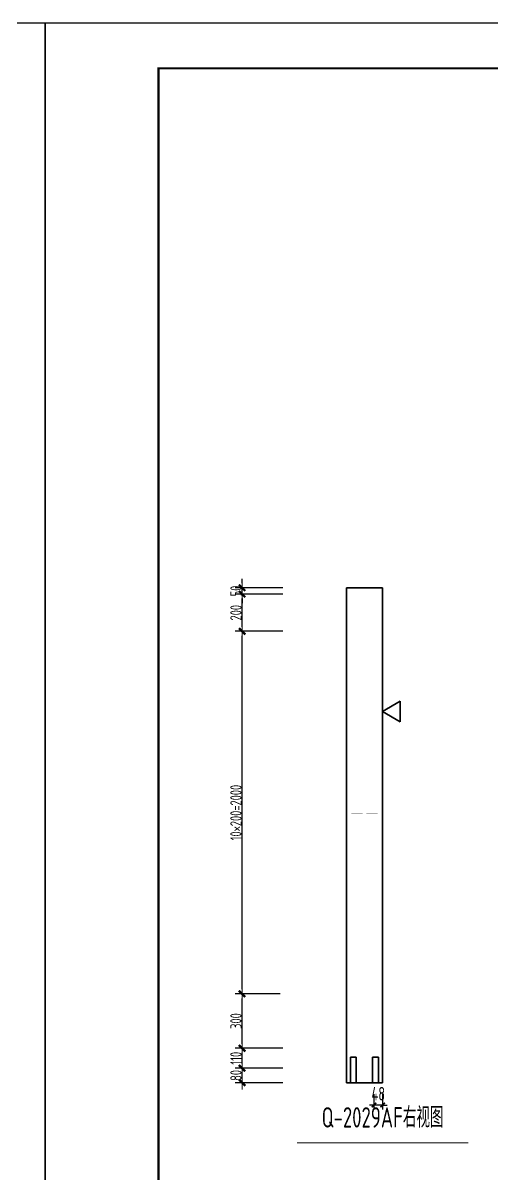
# Model space of a CAD drawing. Extents: x -85320 to 1679916, y -1321939 to 627.
# Drawn here: x 1082452 to 1092796, y -1170247 to -1144872 of the extents above; entities that cross this region are included whole.
import ezdxf
from ezdxf.enums import TextEntityAlignment as Align

# ---------------------------------------------------------------- set-up
doc = ezdxf.new("R2010")
doc.units = 0
doc.header["$LTSCALE"] = 1000
for name, color, linetype in [('BORDER', 7, 'Continuous'), ('手孔标注', 3, 'Continuous'), ('打印线框', 7, 'Continuous'), ('拉模', 7, 'Continuous'), ('砼墙', 3, 'Continuous')]:
    doc.layers.add(name, color=color, linetype=linetype)
for name, color, linetype, lineweight in [('预制墙图名', 7, 'Continuous', 18), ('预制墙墙身水平筋', 130, 'Continuous', 18), ('预制墙墙身纵向受力筋', 1, 'Continuous', 18), ('预制墙详图标注', 3, 'Continuous', 18), ('预制墙详图轮廓', 3, 'Continuous', 35)]:
    doc.layers.add(name, color=color, linetype=linetype, lineweight=lineweight)
doc.styles.add('TSSD_Dimension', font='tssdeng.shx', dxfattribs={"width": 0.7, "bigfont": 'hztxt.shx'})
doc.styles.add('样式 1', font='yjkeng.shx', dxfattribs={"width": 0.7, "bigfont": 'yjkchn.shx'})
doc.styles.add('样式 2', font='yjkeng.shx', dxfattribs={"width": 0.7, "bigfont": 'yjkchn.shx'})
doc.dimstyles.new('标注', dxfattribs={"dimtxt": 300, "dimasz": 100, "dimexe": 100, "dimexo": 250, "dimgap": 100, "dimtad": 1, "dimdec": 0, "dimlfac": 0.25, "dimzin": 0, "dimdsep": 46, "dimtxsty": 'TSSD_Dimension', "dimblk": 'ARCHTICK', "dimcen": 0, "dimdle": 100, "dimclrt": 7, "dimadec": 0, "dimazin": 0, "dimtfac": 1, "dimtdec": 0, "dimtix": 1, "dimtmove": 2, "dimatfit": 3, "dimfxl": 1, "dimtolj": 1, "dimtzin": 0, "dimarcsym": 0})
doc.dimstyles.new('盈建科结构', dxfattribs={"dimscale": 100, "dimtxt": 2.5, "dimasz": 1, "dimexe": 1.5, "dimexo": 0.625, "dimgap": 0.1, "dimtad": 1, "dimdec": 0, "dimrnd": 1, "dimzin": 0, "dimdsep": 46, "dimtxsty": '样式 1', "dimblk": '_yjkbk', "dimblk1": 'ARCHTICK', "dimblk2": 'ARCHTICK', "dimcen": 0.09, "dimadec": 0, "dimazin": 0, "dimtfac": 1, "dimtdec": 4, "dimtix": 1, "dimtmove": 2, "dimatfit": 3, "dimfxl": 1, "dimtolj": 1, "dimtzin": 0, "dimarcsym": 0})

# ---------------------------------------------------------------- blocks, each defined once
blk = doc.blocks.new('_yjkbk')
blk.add_line((-1, 0), (1.5, 0))
blk.add_lwpolyline([(-0.7, -0.7, 0.5, 0.5, 0), (0.7, 0.7, 0.5, 0.5, 0)], format="xyseb")
blk = doc.blocks.new('*D4509')
at = {"layer": 'Defpoints', "color": 0, "transparency": 16777216}
for p in [(1087284, -1167934), (1088184, -1167934), (1088184, -1168254)]:
    blk.add_point(p, dxfattribs=at)
at = {"layer": '预制墙详图标注', "color": 0, "lineweight": -2, "transparency": 16777216}
for p, q in [((1088184, -1167934), (1087134, -1167934)), ((1088184, -1168254), (1087134, -1168254)), ((1087284, -1168154), (1087284, -1168034))]:
    blk.add_line(p, q, dxfattribs=at)
at = {"layer": '预制墙详图标注', "color": 0, "lineweight": -2, "transparency": 16777216, "xscale": 100, "yscale": 100, "zscale": 100}
for p, rotation in [((1087284, -1167934), 90), ((1087284, -1168254), 270)]:
    blk.add_blockref('_yjkbk', p, dxfattribs=dict(at, rotation=rotation))
at = {"layer": '预制墙详图标注', "color": 0, "transparency": 16777216, "insert": (1087274, -1168094), "char_height": 250, "attachment_point": 8, "rotation": 90, "style": '样式 1'}
blk.add_mtext('\\A1;80', dxfattribs=at)
blk = doc.blocks.new('_ArchTick')
at = {"color": 0, "linetype": 'ByBlock', "const_width": 0.4}
blk.add_lwpolyline([(-0.5, -0.5), (0.5, 0.5)], dxfattribs=at)
blk = doc.blocks.new('*D4510')
at = {"layer": 'Defpoints', "color": 0, "transparency": 16777216}
for p in [(1087284, -1167494), (1088184, -1167494), (1088184, -1167934)]:
    blk.add_point(p, dxfattribs=at)
at = {"layer": '预制墙详图标注', "color": 0, "lineweight": -2, "transparency": 16777216}
for p, q in [((1088184, -1167494), (1087134, -1167494)), ((1087284, -1167834), (1087284, -1167594)), ((1088184, -1167934), (1087134, -1167934))]:
    blk.add_line(p, q, dxfattribs=at)
at = {"layer": '预制墙详图标注', "color": 0, "lineweight": -2, "transparency": 16777216, "xscale": 100, "yscale": 100, "zscale": 100}
for p, rotation in [((1087284, -1167494), 90), ((1087284, -1167934), 270)]:
    blk.add_blockref('_yjkbk', p, dxfattribs=dict(at, rotation=rotation))
at = {"layer": '预制墙详图标注', "color": 0, "transparency": 16777216, "insert": (1087274, -1167714), "char_height": 250, "attachment_point": 8, "rotation": 90, "style": '样式 1'}
blk.add_mtext('\\A1;110', dxfattribs=at)
blk = doc.blocks.new('*D4511')
at = {"layer": 'Defpoints', "color": 0, "transparency": 16777216}
for p in [(1087284, -1166294), (1088184, -1166294), (1088184, -1167494)]:
    blk.add_point(p, dxfattribs=at)
at = {"layer": '预制墙详图标注', "color": 0, "lineweight": -2, "transparency": 16777216}
for p, q in [((1088121, -1166294), (1087134, -1166294)), ((1087284, -1167394), (1087284, -1166394)), ((1088121, -1167494), (1087134, -1167494))]:
    blk.add_line(p, q, dxfattribs=at)
at = {"layer": '预制墙详图标注', "color": 0, "lineweight": -2, "transparency": 16777216, "xscale": 100, "yscale": 100, "zscale": 100}
for p, rotation in [((1087284, -1166294), 90), ((1087284, -1167494), 270)]:
    blk.add_blockref('_yjkbk', p, dxfattribs=dict(at, rotation=rotation))
at = {"layer": '预制墙详图标注', "color": 0, "transparency": 16777216, "insert": (1087274, -1166894), "char_height": 250, "attachment_point": 8, "rotation": 90, "style": '样式 1'}
blk.add_mtext('\\A1;300', dxfattribs=at)
blk = doc.blocks.new('*D4419')
at = {"layer": 'Defpoints', "color": 0, "transparency": 16777216}
for p in [(1090192, -1168254), (1090384, -1168254), (1090192, -1168747)]:
    blk.add_point(p, dxfattribs=at)
at = {"layer": '手孔标注', "color": 0, "lineweight": -2, "transparency": 16777216}
for p, q in [((1090192, -1168504), (1090192, -1168847)), ((1090384, -1168504), (1090384, -1168847)), ((1090192, -1168747), (1090092, -1168747)), ((1090384, -1168747), (1090192, -1168747)), ((1090384, -1168747), (1090484, -1168747))]:
    blk.add_line(p, q, dxfattribs=at)
at = {"layer": '手孔标注', "color": 0, "lineweight": -2, "transparency": 16777216, "xscale": 100, "yscale": 100, "zscale": 100}
blk.add_blockref('_ArchTick', (1090192, -1168747), dxfattribs=at)
at = {"layer": '手孔标注', "color": 0, "lineweight": -2, "transparency": 16777216, "xscale": 100, "yscale": 100, "zscale": 100, "rotation": 180}
blk.add_blockref('_ArchTick', (1090384, -1168747), dxfattribs=at)
at = {"layer": '手孔标注', "color": 7, "lineweight": 0, "transparency": 16777216, "insert": (1090288, -1168497), "char_height": 300, "attachment_point": 5, "style": 'TSSD_Dimension'}
blk.add_mtext('\\A1;48', dxfattribs=at)
blk = doc.blocks.new('*D4420')
at = {"layer": 'Defpoints', "color": 0, "transparency": 16777216}
for p in [(1087284, -1158294), (1088184, -1158294), (1088184, -1166294)]:
    blk.add_point(p, dxfattribs=at)
at = {"layer": '预制墙详图标注', "color": 0, "lineweight": -2, "transparency": 16777216}
for p, q in [((1088121, -1158294), (1087134, -1158294)), ((1087284, -1166194), (1087284, -1158394)), ((1088121, -1166294), (1087134, -1166294))]:
    blk.add_line(p, q, dxfattribs=at)
at = {"layer": '预制墙详图标注', "color": 0, "lineweight": -2, "transparency": 16777216, "xscale": 100, "yscale": 100, "zscale": 100}
for p, rotation in [((1087284, -1158294), 90), ((1087284, -1166294), 270)]:
    blk.add_blockref('_yjkbk', p, dxfattribs=dict(at, rotation=rotation))
at = {"layer": '预制墙详图标注', "color": 0, "transparency": 16777216, "insert": (1087274, -1162294), "char_height": 250, "attachment_point": 8, "rotation": 90, "style": '样式 1'}
blk.add_mtext('\\A1;10×200=2000', dxfattribs=at)
blk = doc.blocks.new('*D4421')
at = {"layer": 'Defpoints', "color": 0, "transparency": 16777216}
for p in [(1087284, -1157474), (1088184, -1157474), (1088184, -1158294)]:
    blk.add_point(p, dxfattribs=at)
at = {"layer": '预制墙详图标注', "color": 0, "lineweight": -2, "transparency": 16777216}
for p, q in [((1088184, -1157474), (1087134, -1157474)), ((1087284, -1158194), (1087284, -1157574)), ((1088184, -1158294), (1087134, -1158294))]:
    blk.add_line(p, q, dxfattribs=at)
at = {"layer": '预制墙详图标注', "color": 0, "lineweight": -2, "transparency": 16777216, "xscale": 100, "yscale": 100, "zscale": 100}
for p, rotation in [((1087284, -1157474), 90), ((1087284, -1158294), 270)]:
    blk.add_blockref('_yjkbk', p, dxfattribs=dict(at, rotation=rotation))
at = {"layer": '预制墙详图标注', "color": 0, "transparency": 16777216, "insert": (1087274, -1157884), "char_height": 250, "attachment_point": 8, "rotation": 90, "style": '样式 1'}
blk.add_mtext('\\A1;200', dxfattribs=at)
blk = doc.blocks.new('*D4422')
at = {"layer": 'Defpoints', "color": 0, "transparency": 16777216}
for p in [(1087284, -1157334), (1088184, -1157334), (1088184, -1157474)]:
    blk.add_point(p, dxfattribs=at)
at = {"layer": '预制墙详图标注', "color": 0, "lineweight": -2, "transparency": 16777216}
for p, q in [((1088184, -1157334), (1087134, -1157334)), ((1087284, -1157234), (1087284, -1157134)), ((1087284, -1157474), (1087284, -1157334)), ((1088184, -1157474), (1087134, -1157474)), ((1087284, -1157574), (1087284, -1157674))]:
    blk.add_line(p, q, dxfattribs=at)
at = {"layer": '预制墙详图标注', "color": 0, "lineweight": -2, "transparency": 16777216, "xscale": 100, "yscale": 100, "zscale": 100}
for p, rotation in [((1087284, -1157334), 270), ((1087284, -1157474), 90)]:
    blk.add_blockref('_yjkbk', p, dxfattribs=dict(at, rotation=rotation))
at = {"layer": '预制墙详图标注', "color": 0, "transparency": 16777216, "insert": (1087274, -1157404), "char_height": 250, "attachment_point": 8, "rotation": 90, "style": '样式 1'}
blk.add_mtext('\\A1;50', dxfattribs=at)
blk = doc.blocks.new('图框1')
at = {"layer": 'BORDER', "const_width": 50}
blk.add_lwpolyline([(1377779, -823089), (1377779, -783089), (1433679, -783089), (1433679, -823089)], close=True, dxfattribs=at)

msp = doc.modelspace()

# ---------------------------------------------------------------- linework, layer by layer
at = {"layer": '打印线框', "color": 1}
for points in [[(1023539.777, -1186871.679), (1023539.777, -1144871.679), (1082939.777, -1144871.679), (1082939.777, -1186871.679)], [(1082939.776, -1186871.679), (1082939.776, -1144871.679), (1142339.776, -1144871.679), (1142339.776, -1186871.679)]]:
    msp.add_lwpolyline(points, close=True, dxfattribs=at)
at = {"layer": '砼墙', "lineweight": 35}
for p, q in [((1089675.653, -1168254.356), (1089675.653, -1167694.356)), ((1089803.653, -1167694.356), (1089675.653, -1167694.356)), ((1089675.653, -1168254.356), (1089675.653, -1167694.356)), ((1089803.653, -1167694.356), (1089675.653, -1167694.356)), ((1089675.653, -1168254.356), (1089675.653, -1167694.356)), ((1089803.653, -1167694.356), (1089675.653, -1167694.356)), ((1089675.653, -1168254.356), (1089675.653, -1167694.356)), ((1089803.653, -1167694.356), (1089675.653, -1167694.356)), ((1089675.653, -1168254.356), (1089675.653, -1167694.356)), ((1089803.653, -1167694.356), (1089675.653, -1167694.356)), ((1089803.653, -1168254.356), (1089803.653, -1167694.356)), ((1089803.653, -1168254.356), (1089803.653, -1167694.356)), ((1089803.653, -1168254.356), (1089803.653, -1167694.356)), ((1089803.653, -1168254.356), (1089803.653, -1167694.356)), ((1089803.653, -1168254.356), (1089803.653, -1167694.356)), ((1090163.653, -1168254.356), (1090163.653, -1167694.356)), ((1090291.653, -1167694.356), (1090163.653, -1167694.356)), ((1090163.653, -1168254.356), (1090163.653, -1167694.356)), ((1090291.653, -1167694.356), (1090163.653, -1167694.356)), ((1090163.653, -1168254.356), (1090163.653, -1167694.356)), ((1090291.653, -1167694.356), (1090163.653, -1167694.356)), ((1090163.653, -1168254.356), (1090163.653, -1167694.356)), ((1090291.653, -1167694.356), (1090163.653, -1167694.356)), ((1090291.653, -1168254.356), (1090291.653, -1167694.356)), ((1090291.653, -1168254.356), (1090291.653, -1167694.356)), ((1090291.653, -1168254.356), (1090291.653, -1167694.356)), ((1090291.653, -1168254.356), (1090291.653, -1167694.356))]:
    msp.add_line(p, q, dxfattribs=at)
at = {"layer": '预制墙图名', "lineweight": 18}
msp.add_line((1092271.731, -1169583.356), (1088495.575, -1169583.356), dxfattribs=at)
at = {"layer": '预制墙墙身水平筋', "lineweight": 18, "const_width": 0.18}
for points in [[(1089945.37, -1157454.356), (1089695.653, -1157454.356), (1089695.653, -1157494.356), (1089945.37, -1157494.356), (1089945.37, -1157454.356), (1089695.653, -1157454.356), (1089695.653, -1157494.356), (1089945.37, -1157494.356)], [(1090021.936, -1157494.356), (1090271.653, -1157494.356), (1090271.653, -1157454.356), (1090021.936, -1157454.356), (1090021.936, -1157494.356), (1090271.653, -1157494.356), (1090271.653, -1157454.356), (1090021.936, -1157454.356)], [(1089945.37, -1158274.356), (1089695.653, -1158274.356), (1089695.653, -1158314.356), (1089945.37, -1158314.356), (1089945.37, -1158274.356), (1089695.653, -1158274.356), (1089695.653, -1158314.356), (1089945.37, -1158314.356)], [(1090021.936, -1158314.356), (1090271.653, -1158314.356), (1090271.653, -1158274.356), (1090021.936, -1158274.356), (1090021.936, -1158314.356), (1090271.653, -1158314.356), (1090271.653, -1158274.356), (1090021.936, -1158274.356)], [(1089945.37, -1159074.356), (1089695.653, -1159074.356), (1089695.653, -1159114.356), (1089945.37, -1159114.356), (1089945.37, -1159074.356), (1089695.653, -1159074.356), (1089695.653, -1159114.356), (1089945.37, -1159114.356)], [(1090021.936, -1159114.356), (1090271.653, -1159114.356), (1090271.653, -1159074.356), (1090021.936, -1159074.356), (1090021.936, -1159114.356), (1090271.653, -1159114.356), (1090271.653, -1159074.356), (1090021.936, -1159074.356)], [(1089945.37, -1159874.356), (1089695.653, -1159874.356), (1089695.653, -1159914.356), (1089945.37, -1159914.356), (1089945.37, -1159874.356), (1089695.653, -1159874.356), (1089695.653, -1159914.356), (1089945.37, -1159914.356)], [(1090021.936, -1159914.356), (1090271.653, -1159914.356), (1090271.653, -1159874.356), (1090021.936, -1159874.356), (1090021.936, -1159914.356), (1090271.653, -1159914.356), (1090271.653, -1159874.356), (1090021.936, -1159874.356)], [(1089945.37, -1160674.356), (1089695.653, -1160674.356), (1089695.653, -1160714.356), (1089945.37, -1160714.356), (1089945.37, -1160674.356), (1089695.653, -1160674.356), (1089695.653, -1160714.356), (1089945.37, -1160714.356)], [(1090021.936, -1160714.356), (1090271.653, -1160714.356), (1090271.653, -1160674.356), (1090021.936, -1160674.356), (1090021.936, -1160714.356), (1090271.653, -1160714.356), (1090271.653, -1160674.356), (1090021.936, -1160674.356)], [(1089945.37, -1161474.356), (1089695.653, -1161474.356), (1089695.653, -1161514.356), (1089945.37, -1161514.356), (1089945.37, -1161474.356), (1089695.653, -1161474.356), (1089695.653, -1161514.356), (1089945.37, -1161514.356)], [(1090021.936, -1161514.356), (1090271.653, -1161514.356), (1090271.653, -1161474.356), (1090021.936, -1161474.356), (1090021.936, -1161514.356), (1090271.653, -1161514.356), (1090271.653, -1161474.356), (1090021.936, -1161474.356)], [(1089945.37, -1162274.356), (1089695.653, -1162274.356), (1089695.653, -1162314.356), (1089945.37, -1162314.356), (1089945.37, -1162274.356), (1089695.653, -1162274.356), (1089695.653, -1162314.356), (1089945.37, -1162314.356)], [(1090021.936, -1162314.356), (1090271.653, -1162314.356), (1090271.653, -1162274.356), (1090021.936, -1162274.356), (1090021.936, -1162314.356), (1090271.653, -1162314.356), (1090271.653, -1162274.356), (1090021.936, -1162274.356)], [(1089945.37, -1163074.356), (1089695.653, -1163074.356), (1089695.653, -1163114.356), (1089945.37, -1163114.356), (1089945.37, -1163074.356), (1089695.653, -1163074.356), (1089695.653, -1163114.356), (1089945.37, -1163114.356)], [(1090021.936, -1163114.356), (1090271.653, -1163114.356), (1090271.653, -1163074.356), (1090021.936, -1163074.356), (1090021.936, -1163114.356), (1090271.653, -1163114.356), (1090271.653, -1163074.356), (1090021.936, -1163074.356)], [(1089945.37, -1163874.356), (1089695.653, -1163874.356), (1089695.653, -1163914.356), (1089945.37, -1163914.356), (1089945.37, -1163874.356), (1089695.653, -1163874.356), (1089695.653, -1163914.356), (1089945.37, -1163914.356)], [(1090021.936, -1163914.356), (1090271.653, -1163914.356), (1090271.653, -1163874.356), (1090021.936, -1163874.356), (1090021.936, -1163914.356), (1090271.653, -1163914.356), (1090271.653, -1163874.356), (1090021.936, -1163874.356)], [(1089945.37, -1164674.356), (1089695.653, -1164674.356), (1089695.653, -1164714.356), (1089945.37, -1164714.356), (1089945.37, -1164674.356), (1089695.653, -1164674.356), (1089695.653, -1164714.356), (1089945.37, -1164714.356)], [(1090021.936, -1164714.356), (1090271.653, -1164714.356), (1090271.653, -1164674.356), (1090021.936, -1164674.356), (1090021.936, -1164714.356), (1090271.653, -1164714.356), (1090271.653, -1164674.356), (1090021.936, -1164674.356)], [(1089945.37, -1165474.356), (1089695.653, -1165474.356), (1089695.653, -1165514.356), (1089945.37, -1165514.356), (1089945.37, -1165474.356), (1089695.653, -1165474.356), (1089695.653, -1165514.356), (1089945.37, -1165514.356)], [(1090021.936, -1165514.356), (1090271.653, -1165514.356), (1090271.653, -1165474.356), (1090021.936, -1165474.356), (1090021.936, -1165514.356), (1090271.653, -1165514.356), (1090271.653, -1165474.356), (1090021.936, -1165474.356)], [(1089945.37, -1166274.356), (1089695.653, -1166274.356), (1089695.653, -1166314.356), (1089945.37, -1166314.356), (1089945.37, -1166274.356), (1089695.653, -1166274.356), (1089695.653, -1166314.356), (1089945.37, -1166314.356)], [(1090021.936, -1166314.356), (1090271.653, -1166314.356), (1090271.653, -1166274.356), (1090021.936, -1166274.356), (1090021.936, -1166314.356), (1090271.653, -1166314.356), (1090271.653, -1166274.356), (1090021.936, -1166274.356)], [(1089945.37, -1166674.356), (1089695.653, -1166674.356), (1089695.653, -1166714.356), (1089945.37, -1166714.356), (1089945.37, -1166674.356), (1089695.653, -1166674.356), (1089695.653, -1166714.356), (1089945.37, -1166714.356)], [(1090021.936, -1166714.356), (1090271.653, -1166714.356), (1090271.653, -1166674.356), (1090021.936, -1166674.356), (1090021.936, -1166714.356), (1090271.653, -1166714.356), (1090271.653, -1166674.356), (1090021.936, -1166674.356)], [(1089945.37, -1167074.356), (1089695.653, -1167074.356), (1089695.653, -1167114.356), (1089945.37, -1167114.356), (1089945.37, -1167074.356), (1089695.653, -1167074.356), (1089695.653, -1167114.356), (1089945.37, -1167114.356)], [(1090021.936, -1167114.356), (1090271.653, -1167114.356), (1090271.653, -1167074.356), (1090021.936, -1167074.356), (1090021.936, -1167114.356), (1090271.653, -1167114.356), (1090271.653, -1167074.356), (1090021.936, -1167074.356)], [(1089945.37, -1167474.356), (1089695.653, -1167474.356), (1089695.653, -1167514.356), (1089945.37, -1167514.356), (1089945.37, -1167474.356), (1089695.653, -1167474.356), (1089695.653, -1167514.356), (1089945.37, -1167514.356)], [(1090021.936, -1167514.356), (1090271.653, -1167514.356), (1090271.653, -1167474.356), (1090021.936, -1167474.356), (1090021.936, -1167514.356), (1090271.653, -1167514.356), (1090271.653, -1167474.356), (1090021.936, -1167474.356)], [(1089909.37, -1167914.356), (1089659.653, -1167914.356), (1089659.653, -1167954.356), (1089909.37, -1167954.356), (1089909.37, -1167914.356), (1089659.653, -1167914.356), (1089659.653, -1167954.356), (1089909.37, -1167954.356)], [(1090057.936, -1167954.356), (1090307.653, -1167954.356), (1090307.653, -1167914.356), (1090057.936, -1167914.356), (1090057.936, -1167954.356), (1090307.653, -1167954.356), (1090307.653, -1167914.356), (1090057.936, -1167914.356)]]:
    msp.add_lwpolyline(points, close=True, dxfattribs=at)
at = {"layer": '预制墙墙身纵向受力筋', "lineweight": 18, "const_width": 0.18}
for points in [[(1089771.653, -1167770.356), (1089771.653, -1156270.356), (1089707.653, -1156270.356), (1089707.653, -1167770.356)], [(1090259.653, -1167770.356), (1090259.653, -1156270.356), (1090195.653, -1156270.356), (1090195.653, -1167770.356)]]:
    msp.add_lwpolyline(points, close=True, dxfattribs=at)
at = {"layer": '预制墙详图标注', "lineweight": 35}
for p, q in [((1090383.653, -1160064.356), (1090773.364, -1159839.356)), ((1090773.364, -1159839.356), (1090773.364, -1160289.356)), ((1090383.653, -1160064.356), (1090773.364, -1160289.356))]:
    msp.add_line(p, q, dxfattribs=at)
at = {"layer": '预制墙详图轮廓', "lineweight": 35}
for p, q in [((1090383.653, -1157334.356), (1089583.653, -1157334.356)), ((1089583.653, -1168254.356), (1089583.653, -1157334.356)), ((1090383.653, -1168254.356), (1090383.653, -1157334.356)), ((1090383.653, -1168254.356), (1089583.653, -1168254.356))]:
    msp.add_line(p, q, dxfattribs=at)

# ---------------------------------------------------------------- block references
at = {"layer": '拉模', "color": 3}
msp.add_blockref('图框1', (-292339.172, -362782.985), dxfattribs=at)

# ---------------------------------------------------------------- texts
at = {"layer": '预制墙图名', "linetype": 'Continuous', "style": '样式 2', "width": 0.7}
msp.add_text('Q-2029AF右视图', height=450, dxfattribs=at).set_placement((1090383.653, -1169379.356), align=Align.BOTTOM_CENTER)

# ---------------------------------------------------------------- dimensions: what is measured, and where the dimension line sits
at = {"layer": '手孔标注', "color": 3, "lineweight": 0}
dim = msp.add_linear_dim(base=(1090191.653, -1168746.77), p1=(1090383.653, -1168254.356), p2=(1090191.653, -1168254.356), angle=180, dimstyle='标注', dxfattribs=at)
dim.commit()
dim.dimension.update_dxf_attribs({"geometry": '*D4419', "text_midpoint": (1090287.653, -1168496.77)})
at = {"layer": '预制墙详图标注'}
for p1, p2, text, override, picture, middle in [((1088183.653, -1157474.356), (1088183.653, -1157334.356), '50', {"dimscale": 100, "dimtxt": 2.5, "dimasz": 1, "dimexe": 1.5, "dimexo": 0, "dimgap": 0.1, "dimtad": 1, "dimlfac": 0.25, "dimrnd": 5, "dimdle": 0, "dimfxlon": 0}, '*D4422', (1087148.653, -1157404.356)), ((1088183.653, -1158294.356), (1088183.653, -1157474.356), '200', {"dimscale": 100, "dimtxt": 2.5, "dimasz": 1, "dimexe": 1.5, "dimexo": 0, "dimgap": 0.1, "dimtad": 1, "dimlfac": 0.25, "dimrnd": 5, "dimdle": 0, "dimfxlon": 0}, '*D4421', (1087148.653, -1157884.356)), ((1088183.653, -1166294.356), (1088183.653, -1158294.356), '10×200=2000', {"dimscale": 100, "dimtxt": 2.5, "dimasz": 1, "dimexe": 1.5, "dimexo": 0.625, "dimgap": 0.1, "dimtad": 1, "dimlfac": 0.25, "dimrnd": 5, "dimdle": 0, "dimtix": 1, "dimfxlon": 0}, '*D4420', (1087148.653, -1162294.356)), ((1088183.653, -1167494.356), (1088183.653, -1166294.356), '300', {"dimscale": 100, "dimtxt": 2.5, "dimasz": 1, "dimexe": 1.5, "dimexo": 0.625, "dimgap": 0.1, "dimtad": 1, "dimlfac": 0.25, "dimrnd": 5, "dimdle": 0, "dimtix": 1, "dimfxlon": 0}, '*D4511', (1087148.653, -1166894.356))]:
    dim = msp.add_aligned_dim(p1=p1, p2=p2, distance=900, text=text, dimstyle='盈建科结构', override=override, dxfattribs=at)
    dim.commit()
    dim.dimension.update_dxf_attribs({"geometry": picture, "text_midpoint": middle})
for p1, p2, picture, middle in [((1088183.653, -1167934.356), (1088183.653, -1167494.356), '*D4510', (1087148.653, -1167714.356)), ((1088183.653, -1168254.356), (1088183.653, -1167934.356), '*D4509', (1087148.653, -1168094.356))]:
    dim = msp.add_aligned_dim(p1=p1, p2=p2, distance=900, dimstyle='盈建科结构', override={"dimscale": 100, "dimtxt": 2.5, "dimasz": 1, "dimexe": 1.5, "dimexo": 0, "dimgap": 0.1, "dimtad": 1, "dimlfac": 0.25, "dimrnd": 5, "dimdle": 0, "dimfxlon": 0}, dxfattribs=at)
    dim.commit()
    dim.dimension.update_dxf_attribs({"geometry": picture, "text_midpoint": middle})

doc.saveas('drawing.dxf')
